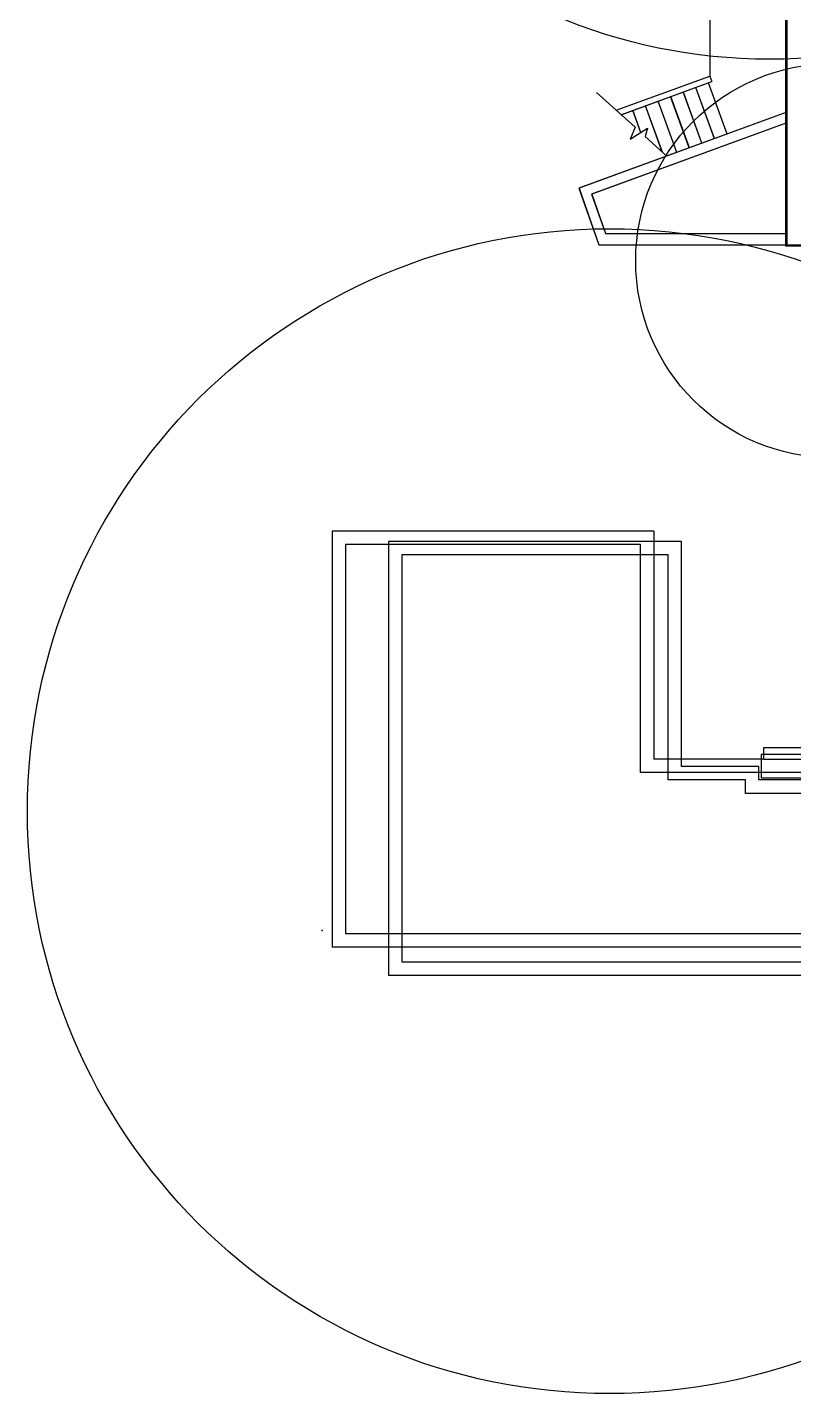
# Model space of a CAD drawing. Extents: x 768 to 5193, y 49 to 3217.
# Drawn here: x 768 to 1454, y 394 to 1616 of the extents above; entities that cross this region are included whole.
import ezdxf

# ---------------------------------------------------------------- set-up
doc = ezdxf.new("R2010")
doc.units = 0
doc.header["$LTSCALE"] = 96
doc.header["$MEASUREMENT"] = 0
doc.layers.get('0').update_dxf_attribs({"linetype": 'CONTINUOUS'})
doc.layers.add('A-NPLT', color=15, linetype='CONTINUOUS', plot=False)
for name, color, linetype in [('A-ROOF', 1, 'CONTINUOUS'), ('A-ROOF-BELOW-EXST', 34, 'CONTINUOUS'), ('A-VERT-STRS-EXST', 34, 'CONTINUOUS'), ('A-WALL-EXST', 7, 'CONTINUOUS'), ('A-WALL-FULL', 6, 'CONTINUOUS'), ('L-EXTERIOR', 8, 'CONTINUOUS'), ('RED MARKUP', 1, 'CONTINUOUS')]:
    doc.layers.add(name, color=color, linetype=linetype)

# ---------------------------------------------------------------- blocks, each defined once
blk = doc.blocks.new('All')
at = {"layer": 'A-NPLT'}
blk.add_point((-59.3, 39.8), dxfattribs=at)
at = {"layer": 'A-ROOF-BELOW-EXST'}
for p, q in [((287.7, 1806.6), (287.7, 804)), ((203.8, 773.4), (287.7, 804)), ((208.2, 769.4), (289.5, 799.1)), ((287.7, 804), (289.5, 799.1)), ((356.7, 771.6), (170.6, 703.9)), ((356.7, 762.1), (182, 698.4)), ((170.6, 703.9), (188.2, 653.1)), ((182, 698.4), (194.3, 663.1)), ((194.3, 663.1), (356.7, 663.1)), ((188.2, 653.1), (357.7, 653.1))]:
    blk.add_line(p, q, dxfattribs=at)
at = {"layer": 'A-VERT-STRS-EXST'}
for p, q in [((303.2, 752.1), (286.5, 798)), ((269.4, 739.8), (252.7, 785.6)), ((280.6, 743.9), (264, 789.7)), ((291.9, 748), (275.2, 793.9)), ((226, 753.6), (218.9, 773.3)), ((245.2, 736.1), (230.1, 777.4)), ((258.1, 735.7), (241.4, 781.5))]:
    blk.add_line(p, q, dxfattribs=at)
at = {"layer": 'A-WALL-EXST'}
for p, q in [((355.5, 1781.5), (355.5, 652.2)), ((355.5, 652.2), (391.5, 652.2)), ((391.5, 197.3), (333.5, 197.3)), ((333.5, 197.3), (333.5, 176.5)), ((333.5, 176.5), (644.7, 176.5))]:
    blk.add_line(p, q, dxfattribs=at)
blk.add_lwpolyline([(331.5, 186.6), (262.4, 186.6), (262.4, 387.9), (0, 387.9), (0, 0), (633.5, 0), (633.5, 174.5), (331.5, 174.5), (331.5, 186.6)], dxfattribs=at)
blk.add_lwpolyline([(319.5, 174.6), (250.4, 174.6), (250.4, 375.9), (12, 375.9), (12, 12), (621.5, 12), (621.5, 162.5), (319.5, 162.5)], close=True, dxfattribs=at)

msp = doc.modelspace()

# ---------------------------------------------------------------- linework, layer by layer
at = {"layer": 'A-ROOF'}
for p, q in [((1329, 1165.3), (1041, 1165.3)), ((1041, 1165.3), (1041, 793.3)), ((1329, 1165.3), (1329, 961.3)), ((1427, 961.3), (1329, 961.3)), ((1736, 793.3), (1041, 793.3))]:
    msp.add_line(p, q, dxfattribs=at)
msp.add_lwpolyline([(1724, 805.3), (1724, 949.3), (1317, 949.3), (1317, 1153.3), (1053, 1153.3), (1053, 805.3)], close=True, dxfattribs=at)
at = {"layer": 'A-WALL-FULL'}
for p, q in [((1448, 2543.3), (1448, 1421.3)), ((1448, 1421.3), (1484, 1421.3)), ((1484, 971.3), (1427, 971.3)), ((1427, 971.3), (1427, 961.3)), ((1427, 961.3), (1736, 961.3))]:
    msp.add_line(p, q, dxfattribs=at)
at = {"layer": 'L-EXTERIOR'}
for p, q in [((1379, 2574.8), (1379, 1572.2)), ((1295, 1541.7), (1379, 1572.2)), ((1299.4, 1537.7), (1380.8, 1567.3)), ((1394.4, 1520.4), (1377.8, 1566.2)), ((1379, 1572.2), (1380.8, 1567.3)), ((1277.6, 1557.4), (1312, 1526.4)), ((1360.6, 1508.1), (1343.9, 1553.9)), ((1371.9, 1512.2), (1355.2, 1558)), ((1383.2, 1516.3), (1366.5, 1562.1)), ((1448, 1539.9), (1261.8, 1472.1)), ((1317.3, 1521.9), (1310.1, 1541.6)), ((1336.4, 1504.4), (1321.4, 1545.7)), ((1349.3, 1504), (1332.7, 1549.8)), ((1448, 1530.3), (1273.2, 1466.7)), ((1312, 1526.4), (1307.7, 1515.8)), ((1312, 1526.4), (1307.7, 1515.8)), ((1307.7, 1515.8), (1323.1, 1525.6)), ((1307.7, 1515.8), (1323.1, 1525.6)), ((1323.1, 1525.6), (1321.1, 1518.2)), ((1323.1, 1525.6), (1321.1, 1518.2)), ((1321.1, 1518.2), (1340.5, 1500.7)), ((1321.1, 1518.2), (1340.5, 1500.7)), ((1261.8, 1472.1), (1279.5, 1421.3)), ((1273.2, 1466.7), (1285.5, 1431.3)), ((1285.5, 1431.3), (1448, 1431.3)), ((1279.5, 1421.3), (1449, 1421.3))]:
    msp.add_line(p, q, dxfattribs=at)
at = {"layer": 'RED MARKUP'}
for centre, radius in [((1432.2, 2080), 492.7), ((1488.9, 1407.1), 176.3), ((1289.2, 914.8), 520.9)]:
    msp.add_circle(centre, radius, dxfattribs=at)

# ---------------------------------------------------------------- block references
msp.add_blockref('All', (1091.3, 768.2))

doc.saveas('drawing.dxf')
